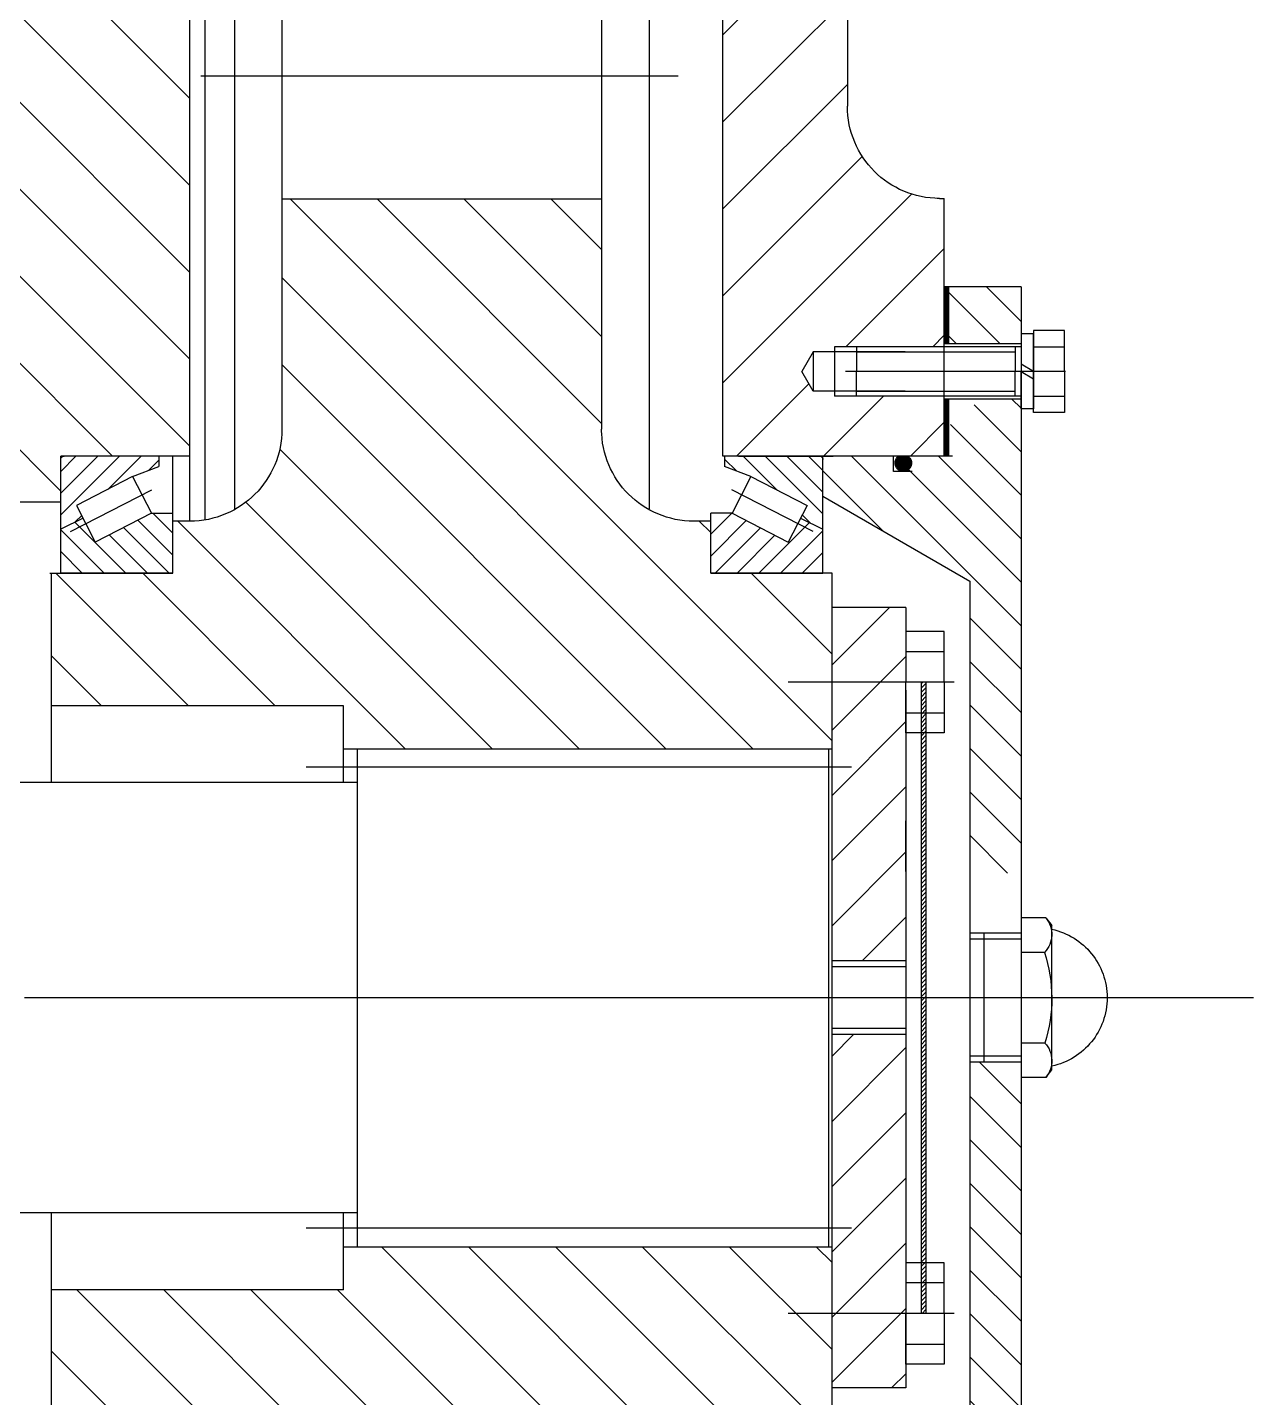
# Model space of a CAD drawing. Header units: millimetres. Extents: x 0 to 16800, y -463 to 11880.
# Drawn here: x 5911.5 to 6310.5, y 1336.7 to 1782.5 of the extents above; entities that cross this region are included whole.
import ezdxf

# ---------------------------------------------------------------- set-up
doc = ezdxf.new("R2010")
doc.units = ezdxf.units.MM
doc.header["$LTSCALE"] = 400
doc.linetypes.add('G', pattern=[2, 1.25, -0.25, 0.25, -0.25])
doc.linetypes.add('K', pattern=[2.5, 1.25, -0.25, 0.25, -0.25, 0.25, -0.25])
doc.layers.add('05', color=4, linetype='G')
doc.layers.add('07', color=6, linetype='K')
pattern_1 = [(135, (1145.510960577196, 55340.26645527886), (-14.14213562373095, -14.14213562373095), [])]

# ---------------------------------------------------------------- blocks, each defined once
blk = doc.blocks.new('rer')
at = {"layer": '07', "linetype": 'K'}
h = blk.add_hatch(dxfattribs=at)
h.set_pattern_fill('_USER', color=6, scale=10, angle=135, style=0, pattern_type=0)
h.set_pattern_definition([(135, (1145.510960577196, 55340.26645527886), (-7.071067811865476, -7.071067811865474), [])])
h.paths.add_polyline_path([(5972.577454094886, 59487.21558957811), (5969.377454094802, 59487.21558957811), (5954.077454094886, 59487.21558957811), (5954.077454094886, 59463.71558957811), (5972.577454094886, 59463.71558957812)])
h.paths.add_polyline_path([(6023.759845414248, 59487.21558957811), (5990.577454094886, 59487.21558957811), (5990.577454094886, 59463.71558957811), (6009.07745409489, 59463.71558957812), (6009.07745409489, 59451.73418382314), (6014.077454094886, 59451.73418382314), (6014.077454094886, 59445.73418382315), (6009.07745409489, 59445.73418382314), (6009.07745409489, 59422.7275895781), (6022.1577644523, 59422.7275895781), (6029.857821214622, 59436.06447911161)])
h.paths.add_polyline_path([(6023.759845414248, 59487.21558957811), (6029.857821214622, 59436.06447911161), (6049.762612863631, 59470.54058956176), (6164.289954094887, 59470.54058956175), (6164.289954094887, 59475.2155895781), (6164.289954094887, 59487.21558957811)])
h.paths.add_polyline_path([(6288.82687851666, 59487.2155895781), (6225.589799644562, 59487.2155895781), (6226.461613576068, 59470.54058956175), (6286.404487141403, 59470.54058956175)])
h.paths.add_polyline_path([(6380.002454094889, 59487.21558957811), (6376.802454094801, 59487.21558957811), (6288.826878516664, 59487.21558957811), (6286.404487141403, 59470.54058956175), (6320.817295326151, 59470.54058956175), (6348.422143737474, 59422.7275895781), (6361.502454094889, 59422.7275895781), (6361.502454094889, 59426.0755895781), (6361.502454094889, 59445.73418382314), (6356.502454094889, 59445.73418382315), (6356.502454094889, 59450.55918381887), (6357.072169851073, 59450.55918381887, -0.3982353469468645), (6360.73387232343, 59451.11407409672), (6361.502454094889, 59452.03369120403), (6361.502454094889, 59463.71558957812), (6371.265750226527, 59463.71558957812), (6380.002454094889, 59474.16915826422)])
h.paths.add_polyline_path([(6416.502454094889, 59487.2155895781), (6398.002454094889, 59487.2155895781), (6398.002454094889, 59463.71558957812), (6416.502454094889, 59463.71558957812)])
h.paths.add_polyline_path([(6097.602598238131, 59463.74917395573), (6112.773597353958, 59463.74917395573), (6112.773597353958, 59483.44148164804), (6097.602598238131, 59483.44148164804)], flags=25)
h.paths.add_polyline_path([(6352.678219979911, 59440.86338371447), (6367.849219095739, 59440.86338371447), (6367.849219095739, 59460.55569140677), (6352.678219979911, 59460.55569140677)], flags=24)
h.paths.add_polyline_path([(6398.475323057502, 59453.8715724841), (6413.646322173327, 59453.8715724841), (6413.646322173327, 59473.5638801764), (6398.475323057502, 59473.5638801764)], flags=9)
h = blk.add_hatch(dxfattribs=at)
h.set_pattern_fill('_USER', color=6, scale=20, angle=44.99999999999999, style=0, pattern_type=0)
h.set_pattern_definition([(44.99999999999999, (1145.510960577196, 55340.26645527886), (-14.14213562373095, 14.14213562373095), [])])
h.paths.add_polyline_path([(5464.289954094887, 59370.39058958238, -0.4142135623731035), (5484.289954094887, 59390.39058958238), (5507.427454094888, 59390.39058958238), (5507.427454094888, 59450.8359486354), (5488.808460395567, 59462.2155895781), (5486.789954094946, 59462.2155895781), (5486.789954094946, 59433.14058954822), (5486.789954094887, 59427.21558956603), (5485.189954094889, 59427.21558956603), (5485.189954094889, 59420.21558956603), (5478.789954094887, 59416.52054784322), (5472.389954094886, 59420.21558956604), (5472.38995409489, 59427.21558956604), (5470.789954094887, 59427.21558956603), (5470.789954094887, 59460.21558956603), (5470.789954094884, 59462.2155895781), (5448.789954094887, 59462.2155895781), (5436.181522711302, 59462.2155895781), (5413.79735329954, 59400.71558956604), (5413.79735329954, 59266.7155895781, -0.4142135623731047), (5403.79735329954, 59256.7155895781), (5398.79735329954, 59256.7155895781), (5398.79735329954, 59237.89911933594), (5464.289954094887, 59210.62756084433)])
h.paths.add_polyline_path([(5398.79735329954, 59237.89911933594), (5398.79735329954, 59207.2155895781), (5421.604793590568, 59207.2155895781), (5434.112192795221, 59207.2155895781), (5434.112192795221, 59223.19378317228)])
h.paths.add_polyline_path([(5875.306811475, 59390.2155895781), (5875.306811475, 59462.2155895781), (5756.789954094946, 59462.2155895781), (5756.789954094946, 59433.14058954822), (5756.789954094887, 59427.21558956603), (5755.189954094889, 59427.21558956603), (5755.189954094889, 59420.21558956603), (5748.789954094887, 59416.52054784322), (5742.389954094886, 59420.21558956604), (5742.389954094886, 59427.21558956603), (5740.789954094887, 59427.21558956603), (5740.789954094887, 59460.21558956603), (5740.789954094884, 59462.2155895781), (5736.281085311732, 59462.2155895781), (5720.152454094887, 59425.33967343569), (5720.152454094887, 59390.2155895781)])
h.paths.add_polyline_path([(6009.077454094886, 59390.2155895781), (6009.077454094886, 59462.2155895781), (5989.577454094944, 59462.2155895781), (5989.577454094944, 59433.64058954822), (5989.577454094886, 59426.54058956176), (5987.977454094887, 59426.54058956176), (5987.977454094887, 59419.54058956176), (5981.577454094886, 59415.84554783894), (5975.177454094888, 59419.54058956176), (5975.177454094888, 59426.54058956176), (5973.577454094886, 59426.54058956176), (5973.577454094886, 59449.54058956176), (5973.577454094868, 59462.2155895781), (5875.306811475, 59462.2155895781), (5875.306811475, 59390.2155895781)])
h.paths.add_polyline_path([(6610.594861460437, 59390.2155895781), (6645.784839621052, 59430.7155895781), (6475.289954094887, 59430.7155895781, -0.414213562373094), (6445.289954094887, 59460.7155895781), (6445.289954094887, 59462.2155895781), (6397.002454094947, 59462.2155895781), (6397.002454094947, 59433.64058954822), (6397.002454094889, 59426.54058956176), (6395.402454094887, 59426.54058956176), (6395.402454094887, 59419.54058956176), (6389.002454094889, 59415.84554783894), (6382.602454094887, 59419.54058956176), (6382.602454094887, 59426.54058956176), (6381.002454094889, 59426.54058956176), (6381.002454094889, 59449.54058956176), (6381.002454094871, 59462.2155895781), (6370.012106021737, 59462.2155895781), (6361.502454094889, 59452.03369120403), (6361.502454094889, 59390.2155895781)])
h.paths.add_polyline_path([(6727.789954094887, 59350.2155895781), (6727.789954094891, 59284.19931853493), (6767.789954094887, 59320.79115805231), (6767.789954094887, 59350.7155895781, 0.4142135623730999), (6687.789954094887, 59430.7155895781), (6645.784839621052, 59430.7155895781), (6610.59486146044, 59390.2155895781), (6687.789954094887, 59390.2155895781, -0.4142135623730916)])
h.paths.add_polyline_path([(6767.789954094887, 59286.7155895781), (6767.789954094887, 59320.79115805231), (6727.789954094891, 59284.19931853493), (6727.789954094891, 59221.7155895781), (6769.26495409489, 59221.7155895781), (6769.264954094886, 59207.2155895781), (6784.279257138141, 59207.2155895781), (6820.789954094847, 59231.41984056442), (6820.789954094847, 59256.7155895781), (6817.189954094652, 59256.7155895781), (6797.789954094887, 59256.7155895781, -0.4142135623730951)])
h.paths.add_polyline_path([(6784.279257138141, 59207.2155895781), (6820.789954094847, 59207.2155895781), (6820.789954094847, 59231.41984056442)])
h.paths.add_polyline_path([(5503.027606455033, 59440.09839509898), (5518.19860557086, 59440.09839509898), (5518.19860557086, 59459.79070279129), (5503.027606455033, 59459.79070279129)], flags=9)
h.paths.add_polyline_path([(5433.247918379695, 59318.98320440248), (5448.418917495523, 59318.98320440248), (5448.418917495523, 59338.67551209479), (5433.247918379695, 59338.67551209479)], flags=24)
h.paths.add_polyline_path([(6398.475323057502, 59453.8715724841), (6413.646322173327, 59453.8715724841), (6413.646322173327, 59473.5638801764), (6398.475323057502, 59473.5638801764)], flags=9)
h.paths.add_polyline_path([(6352.678219979911, 59440.86338371447), (6367.849219095739, 59440.86338371447), (6367.849219095739, 59460.55569140677), (6352.678219979911, 59460.55569140677)], flags=9)
h.paths.add_polyline_path([(6771.492669458587, 59194.34440260369), (6786.663668574414, 59194.34440260369), (6786.663668574414, 59214.036710296), (6771.492669458587, 59214.036710296)], flags=9)
h = blk.add_hatch(dxfattribs=at)
h.set_pattern_fill('_USER', color=6, scale=0.1, angle=44.99999999999999, style=0, pattern_type=0)
h.set_pattern_definition([(44.99999999999999, (1145.510960577196, 55339.09145527458), (-0.07071067811865474, 0.07071067811865477), [])])
h.paths.add_polyline_path([(6380.002454094889, 59463.71558957812), (6361.502454094893, 59463.71558957812), (6361.502454094893, 59462.2155895781), (6380.002454094889, 59462.2155895781)])
h.paths.add_polyline_path([(6416.502454094889, 59463.71558957812), (6398.002454094889, 59463.71558957812), (6398.002454094889, 59462.2155895781), (6416.502454094889, 59462.2155895781)])
at = {"layer": '07', "linetype": 'K', "ltscale": 0.8}
h = blk.add_hatch(dxfattribs=at)
h.set_pattern_fill('_USER', color=6, angle=44.99999999999999, style=0, pattern_type=0)
h.set_pattern_definition([(44.99999999999999, (-20276.88029742657, 54794.29261100413), (-0.7071067811865474, 0.7071067811865477), [])])
h.paths.add_polyline_path([(6092.613797964777, 59456.26174147621), (6082.613797964646, 59456.26174147621), (6082.613797964646, 59454.69351560004), (6092.613797964777, 59454.69351560004)])
h.paths.add_polyline_path([(6099.088797964798, 59456.26174147621), (6092.613797964774, 59456.26174147621), (6092.613797964781, 59454.69351560004), (6099.088797964798, 59454.69351560004)])
h.paths.add_polyline_path([(6185.289954094891, 59456.26174147621), (6099.088797964801, 59456.26174147621), (6099.088797964801, 59454.69351560004), (6185.289954094887, 59454.69351560005)])
h.paths.add_polyline_path([(6271.491110224977, 59456.26174147621), (6185.289954094887, 59456.26174147621), (6185.289954094891, 59454.69351560005), (6271.491110224984, 59454.69351560005)])
h.paths.add_polyline_path([(6277.96611022499, 59456.26174147621), (6271.491110224981, 59456.26174147621), (6271.491110224977, 59454.69351560005), (6277.966110224994, 59454.69351560004)])
h.paths.add_polyline_path([(6287.966110225132, 59456.26174147621), (6277.966110224994, 59456.26174147621), (6277.966110225001, 59454.69351560005), (6287.966110225132, 59454.69351560005)])
at = {"layer": '07', "linetype": 'K'}
h = blk.add_hatch(dxfattribs=at)
h.set_pattern_fill('_USER', color=6, scale=15, angle=44.99999999999999, style=0, pattern_type=0)
h.set_pattern_definition([(44.99999999999999, (1145.510960577196, 55340.26645527886), (-10.60660171779821, 10.60660171779822), [])])
h.paths.add_polyline_path([(6058.384453288121, 59425.7155895781), (6082.613797964646, 59425.7155895781), (6082.613797964646, 59449.7155895781), (6066.138797964495, 59449.7155895781), (6058.384453288121, 59449.7155895781)])
h.paths.add_polyline_path([(6173.289954094887, 59425.7155895781), (6173.289954094887, 59449.7155895781), (6082.613797964646, 59449.7155895781), (6082.613797964646, 59425.7155895781)])
h.paths.add_polyline_path([(6287.966110225128, 59449.7155895781), (6271.491110224977, 59449.7155895781), (6227.550400688002, 59449.7155895781), (6228.805185355804, 59425.7155895781), (6287.966110225128, 59425.7155895781)])
h.paths.add_polyline_path([(6228.805185355804, 59425.7155895781), (6227.550400688002, 59449.7155895781), (6226.382015013211, 59449.7155895781), (6197.289954094887, 59449.7155895781), (6197.289954094887, 59425.7155895781)])
h.paths.add_polyline_path([(6312.195454901654, 59425.7155895781), (6312.195454901654, 59449.7155895781), (6287.966110225128, 59449.7155895781), (6287.966110225128, 59425.7155895781)])
h = blk.add_hatch(dxfattribs=at)
h.set_pattern_fill('_USER', color=6, scale=0.1, angle=44.99999999999999, style=0, pattern_type=0)
h.set_pattern_definition([(44.99999999999999, (1145.510960577196, 55340.26645527886), (-0.07071067811865474, 0.07071067811865477), [])])
h.paths.add_polyline_path([(6361.502454094889, 59450.29411784167, 3.592885455690662), (6361.502454094889, 59447.51083957596)])
h = blk.add_hatch(dxfattribs=at)
h.set_pattern_fill('_USER', color=6, scale=20, angle=135, style=0, pattern_type=0)
h.set_pattern_definition(pattern_1)
h.paths.add_polyline_path([(5845.527968196971, 59350.7155895781), (5758.789954094887, 59350.7155895781, -0.4142135623728647), (5743.789954094887, 59365.7155895781), (5700.289954094887, 59365.7155895781), (5700.289954094887, 59231.7155895781), (5743.789954094884, 59231.7155895781, -0.4142135623733092), (5758.789954094884, 59246.7155895781), (5845.527968196971, 59246.7155895781)])
h.paths.add_polyline_path([(6104.289954094887, 59425.7155895781), (6047.177454094892, 59425.7155895781), (6047.177454094892, 59386.2155895781), (6030.289954094887, 59386.2155895781), (6030.289954094887, 59380.7155895781, -0.4142135623730673), (6000.289954094887, 59350.7155895781), (5925.527968196971, 59350.7155895781), (5925.527968196971, 59246.7155895781), (6000.289954094887, 59246.7155895781, -0.4142135623730898), (6030.289954094887, 59216.7155895781), (6030.289954094887, 59211.2155895781), (6047.177454094888, 59211.2155895781), (6047.177454094888, 59207.7275895781), (6047.177454094892, 59171.7155895781), (6090.289954094887, 59171.7155895781), (6090.289954094887, 59266.7155895781), (6104.289954094887, 59266.7155895781)])
h.paths.add_polyline_path([(6445.051939992803, 59350.7155895781), (6370.289954094887, 59350.7155895781, -0.414213562373094), (6340.289954094887, 59380.7155895781), (6340.289954094887, 59386.2155895781), (6323.40245409489, 59386.2155895781), (6323.40245409489, 59422.72758957809), (6323.40245409489, 59425.7155895781), (6266.289954094887, 59425.7155895781), (6266.289954094887, 59266.7155895781), (6280.289954094887, 59266.7155895781), (6280.289954094887, 59171.7155895781), (6323.40245409489, 59171.7155895781), (6323.40245409489, 59211.2155895781), (6340.289954094887, 59211.2155895781), (6340.289954094887, 59216.7155895781, -0.4142135623730941), (6370.289954094887, 59246.7155895781), (6445.051939992803, 59246.7155895781)])
h.paths.add_polyline_path([(6674.058697778952, 59366.2155895781), (6626.781618445451, 59366.2155895781, -0.4240125356311736), (6611.789954094887, 59350.7155895781), (6525.051939992803, 59350.7155895781), (6525.051939992803, 59246.7155895781), (6611.789954094891, 59246.7155895781, -0.424012535631208), (6626.781618445455, 59231.2155895781), (6669.87132561852, 59231.2155895781), (6674.058697778952, 59235.04618083045)])
h.paths.add_polyline_path([(6557.148596437148, 59278.78977079178), (6557.148596437148, 59318.64140836442), (6593.148596437148, 59318.64140836442), (6593.148596437148, 59278.78977079178)], flags=24)
h.paths.add_polyline_path([(6549.61428876942, 59319.09792482063), (6564.785287885248, 59319.09792482063), (6564.785287885248, 59338.79023251294), (6549.61428876942, 59338.79023251294)], flags=24)
at = {"layer": '07', "linetype": 'K', "ltscale": 0.8}
h = blk.add_hatch(dxfattribs=at)
h.set_pattern_fill('_USER', color=6, scale=5, angle=44.99999999999999, style=0, pattern_type=0)
h.set_pattern_definition([(225, (2169.480761235973, 64449.30666884582), (3.535533905932737, -3.535533905932738), [])])
h.paths.add_polyline_path([(6323.40245409489, 59386.2155895781), (6342.881636130345, 59386.2155895781), (6342.881636130345, 59393.1928373244), (6333.498206692604, 59411.44992634341), (6341.294233713836, 59415.45677920875), (6337.698847996848, 59422.7275895781), (6323.402454094894, 59422.72758957809)])
h = blk.add_hatch(dxfattribs=at)
h.set_pattern_fill('_USER', color=6, scale=5, angle=135, style=0, pattern_type=0)
h.set_pattern_definition([(314.9999999999999, (2169.480761235973, 64449.30666884582), (3.535533905932738, 3.535533905932737), [])])
h.paths.add_polyline_path([(6354.800895209244, 59399.3188701438), (6358.090059271473, 59390.7595895781), (6361.502454094889, 59390.7595895781), (6361.502454094893, 59421.5755895781, 0.4142135623730951), (6360.350454094891, 59422.72758957809), (6337.698847996848, 59422.7275895781), (6341.294233713836, 59415.45677920875), (6345.417465771503, 59417.5759591628)])
at = {"layer": '07', "linetype": 'K'}
h = blk.add_hatch(dxfattribs=at)
h.set_pattern_fill('_USER', color=6, scale=20, angle=135, style=0, pattern_type=0)
h.set_pattern_definition(pattern_1)
h.paths.add_polyline_path([(6822.289954094713, 59206.7155895781), (6784.782139716111, 59206.7155895781), (6784.782139716111, 59200.7155895781), (6780.782139716119, 59200.7155895781, -0.04371584273154108), (6780.286286210283, 59200.7155895781), (6776.782139716111, 59200.7155895781), (6776.782139716111, 59206.7155895781), (6769.26495409489, 59206.7155895781), (6769.26495409489, 59216.7155895781), (6361.502454094889, 59216.7155895781), (6361.502454094889, 59174.7035895781), (6346.502454094889, 59174.7035895781), (6346.502454094889, 59141.7155895781), (6780.391180571087, 59141.7155895781), (6822.289954094713, 59164.6005313277)])
h.paths.add_polyline_path([(6875.289954094887, 59193.54891837413), (6842.289954094982, 59175.52445096798), (6842.289954094982, 59147.7155895781), (6855.914954094887, 59147.7155895781), (6855.914954094887, 59132.7155895781), (6875.289954094887, 59132.7155895781)])
h.paths.add_polyline_path([(6875.289954094887, 59193.54891837413), (6875.289954094887, 59206.7155895781), (6842.289954094978, 59206.7155895781), (6842.289954094982, 59175.52445096798)])
h.paths.add_polyline_path([(6024.077454094886, 59174.7035895781), (6009.077454094886, 59174.7035895781), (6009.077454094882, 59216.7155895781), (5720.152454094887, 59216.7155895781), (5720.152454094887, 59157.04058957381), (5700.398354503484, 59157.04058957381), (5700.398354503484, 59141.7155895781), (6024.077454094886, 59141.7155895781)])
h.paths.add_polyline_path([(6557.374866361328, 59117.19018220775), (6557.374866361328, 59163.82901978038), (6593.374866361328, 59163.82901978038), (6593.374866361328, 59117.19018220775)], flags=9)
h.paths.add_polyline_path([(6406.01189209425, 59130.8411895781), (6406.01189209425, 59161.5059895781), (6442.01189209425, 59161.5059895781), (6442.01189209425, 59130.8411895781)], flags=9)
h.paths.add_polyline_path([(6622.881082355771, 59185.62002751227), (6638.052081471598, 59185.62002751227), (6638.052081471598, 59205.31233520458), (6622.881082355771, 59205.31233520458)], flags=24)
h.paths.add_polyline_path([(6771.492669458587, 59194.34440260369), (6786.663668574414, 59194.34440260369), (6786.663668574414, 59214.036710296), (6771.492669458587, 59214.036710296)], flags=24)
at = {"layer": '07', "linetype": 'K', "ltscale": 0.8}
h = blk.add_hatch(dxfattribs=at)
h.set_pattern_fill('_USER', color=6, scale=5, angle=44.99999999999999, style=0, pattern_type=0)
h.set_pattern_definition([(135, (2169.480761235971, 54148.12451031037), (3.535533905932738, 3.535533905932737), [])])
h.paths.add_polyline_path([(6323.40245409489, 59211.2155895781), (6342.881636130345, 59211.2155895781), (6342.881636130345, 59204.23834183179), (6333.498206692604, 59185.98125281278), (6341.294233713836, 59181.97439994744), (6337.698847996848, 59174.7035895781), (6323.402454094894, 59174.7035895781)])
h = blk.add_hatch(dxfattribs=at)
h.set_pattern_fill('_USER', color=6, scale=5, angle=135, style=0, pattern_type=0)
h.set_pattern_definition([(44.99999999999999, (2169.480761235971, 54148.12451031037), (3.535533905932737, -3.535533905932738), [])])
h.paths.add_polyline_path([(6354.800895209244, 59198.1123090124), (6358.090059271473, 59206.67158957809), (6361.502454094889, 59206.67158957809), (6361.502454094893, 59175.8555895781, -0.4142135623730951), (6360.350454094891, 59174.7035895781), (6337.698847996848, 59174.7035895781), (6341.294233713836, 59181.97439994744), (6345.417465771503, 59179.85521999339)])
at = {"layer": '07', "color": 6, "linetype": 'K', "ltscale": 0.8}
for p, q in [((6185.289954094887, 59562.8867171156), (6185.289954094887, 57927.32479497144)), ((6375.627454094853, 59501.31558957817), (6375.627454094853, 59491.31558957801)), ((6389.002454094889, 59501.31558957817), (6375.627454094853, 59501.31558957817)), ((6381.002454094831, 59491.31558957801), (6381.002454094831, 59501.31558957817)), ((6389.002454094889, 59501.7055814082), (6389.002454094889, 59430.09171119856)), ((6389.002454094889, 59501.31558957817), (6402.377454094918, 59501.31558957817)), ((6397.002454094943, 59491.31558957801), (6397.002454094943, 59501.31558957817)), ((6402.377454094918, 59501.31558957817), (6402.377454094918, 59491.31558957801)), ((6389.002454094889, 59497.32320410379), (6389.002454094889, 59443.40778528055)), ((6389.002454094889, 59495.80445043401), (6389.002454094889, 59435.05468047122)), ((6375.627454094853, 59491.31558957801), (6389.002454094889, 59491.31558957801)), ((6376.802454094801, 59491.31558957801), (6376.802454094801, 59487.21558957811)), ((6389.002454094889, 59491.31558957801), (6376.802454094801, 59491.31558957801)), ((6389.002454094889, 59487.21558957811), (6386.635317991362, 59491.31558957801)), ((6389.002454094889, 59493.41226859423), (6389.002454094889, 59485.11991056189)), ((6389.002454094889, 59491.3943802525), (6389.002454094889, 59437.92540411817)), ((6389.002454094889, 59491.31558957801), (6401.202454094973, 59491.31558957801)), ((6402.377454094918, 59491.31558957801), (6389.002454094889, 59491.31558957801)), ((6389.002454094889, 59491.31558957801), (6391.369590198412, 59487.21558957811)), ((6401.202454094973, 59491.31558957801), (6401.202454094973, 59487.21558957811)), ((6416.502454094889, 59487.2155895781), (5954.077454094886, 59487.21558957811)), ((6376.802454094801, 59487.21558957811), (6389.002454094889, 59487.21558957811)), ((6380.002454094889, 59487.2155895781), (6380.002454094889, 59462.2155895781)), ((6381.002454094831, 59487.2155895781), (6381.002454094831, 59433.64058954822)), ((6381.002454094831, 59485.31558957806), (6389.002454094889, 59485.31558957806)), ((6382.60245409484, 59433.64058954822), (6382.60245409484, 59485.31558957806)), ((6401.202454094973, 59487.21558957811), (6389.002454094889, 59487.21558957811)), ((6397.002454094943, 59485.31558957806), (6389.002454094889, 59485.31558957806)), ((6395.402454094934, 59433.64058954822), (6395.402454094934, 59485.31558957806)), ((6397.002454094947, 59487.2155895781), (6397.002454094947, 59433.64058954822)), ((6398.002454094889, 59487.2155895781), (6398.002454094889, 59462.2155895781)), ((6416.502454094889, 59487.2155895781), (6416.502454094889, 59462.2155895781)), ((6320.817295326147, 59470.54058956175), (6049.762612863631, 59470.54058956176)), ((6348.422143737474, 59422.7275895781), (6320.817295326151, 59470.54058956175)), ((6082.613797964646, 59465.45681586541), (6082.613797964646, 59411.43010626127)), ((6287.966110225128, 59465.45681586541), (6287.966110225128, 59411.43010626127)), ((6361.502454094889, 59464.8905895824), (6361.502454094889, 59390.2155895781)), ((6082.613797964646, 59462.21558957836), (6066.138797964495, 59462.21558957836)), ((6066.138797964495, 59462.21558957836), (6066.138797964495, 59449.7155895781)), ((6072.613797964515, 59449.7155895781), (6072.613797964515, 59462.21558957836)), ((6082.613797964646, 59462.21558957836), (6099.088797964798, 59462.21558957836)), ((6092.613797964777, 59449.7155895781), (6092.613797964777, 59462.21558957836)), ((6099.088797964798, 59462.21558957836), (6099.088797964798, 59449.7155895781)), ((6271.491110224977, 59462.21558957836), (6271.491110224977, 59449.7155895781)), ((6287.966110225128, 59462.21558957836), (6271.491110224977, 59462.21558957836)), ((6277.966110224997, 59449.7155895781), (6277.966110224997, 59462.21558957836)), ((6287.966110225128, 59462.21558957836), (6304.44111022528, 59462.21558957836)), ((6297.966110225259, 59449.7155895781), (6297.966110225259, 59462.21558957836)), ((6304.44111022528, 59462.21558957836), (6304.44111022528, 59449.7155895781)), ((6361.502454094889, 59462.2155895781), (6445.289954094887, 59462.2155895781)), ((6445.289954094887, 59460.7155895781), (6445.289954094887, 59462.2155895781)), ((6445.289954094887, 59459.54058956174), (6445.289954094887, 59459.54058957382)), ((6287.966110225128, 59456.26174147621), (6082.61379796465, 59456.26174147621)), ((6287.966110225128, 59454.69351560005), (6082.61379796465, 59454.69351560004)), ((6285.289954094887, 59449.7155895781), (6058.384453288125, 59449.7155895781)), ((6058.384453288121, 59449.7155895781), (6058.384453288121, 59425.7155895781)), ((6066.138797964495, 59449.7155895781), (6082.613797964646, 59449.7155895781)), ((6099.088797964798, 59449.7155895781), (6082.613797964646, 59449.7155895781)), ((6226.382015013211, 59449.7155895781), (6242.857015013362, 59449.7155895781)), ((6259.332015013513, 59449.7155895781), (6242.857015013362, 59449.7155895781)), ((6271.491110224977, 59449.7155895781), (6287.966110225128, 59449.7155895781)), ((6312.195454901657, 59449.7155895781), (6287.966110225128, 59449.7155895781)), ((6312.195454901654, 59449.7155895781), (6312.195454901654, 59425.7155895781)), ((6356.502454094889, 59451.73418382314), (6356.502454094889, 59445.73418382314)), ((6361.502454094889, 59450.55918381887), (6356.502454094889, 59450.55918381887)), ((6381.002454094889, 59449.54058956176), (6381.002454094889, 59426.54058956176)), ((6382.602454094887, 59449.54058956176), (6382.602454094887, 59419.54058956176)), ((6395.402454094887, 59449.54058956176), (6395.402454094887, 59419.54058956176)), ((6397.002454094889, 59449.54058956176), (6397.002454094889, 59426.54058956176)), ((6356.502454094889, 59445.73418382314), (6361.502454094889, 59445.73418382314)), ((6110.289954094887, 59432.01868050173), (6110.289954094887, 59254.62852561516)), ((6260.289954094887, 59432.01868050173), (6260.289954094887, 59254.62852561516)), ((6381.002454094831, 59433.64058954822), (6389.002454094889, 59433.64058954822)), ((6397.002454094947, 59433.64058954822), (6389.002454094889, 59433.64058954822)), ((6353.582454094887, 59427.2275895781), (6353.582454094887, 59427.29958957809)), ((6688.189954094889, 59430.7155895781), (6475.289954094887, 59430.7155895781)), ((6047.177454094888, 59425.7155895781), (6323.402454094887, 59425.7155895781)), ((6104.289954094887, 59266.7155895781), (6104.289954094887, 59425.7155895781)), ((6104.289954094887, 59424.7155895781), (6266.289954094887, 59424.7155895781)), ((6266.289954094887, 59266.7155895781), (6266.289954094887, 59425.7155895781)), ((6323.40245409489, 59425.7155895781), (6323.40245409489, 59386.2155895781)), ((6323.402454094887, 59425.7155895781), (6323.402454094887, 59390.7155895781)), ((6323.40245409489, 59386.2155895781), (6323.40245409489, 59422.72758957809)), ((6323.40245409489, 59422.7275895781), (6361.502454094889, 59422.7275895781)), ((6341.294233713836, 59415.45677920875), (6337.698847996848, 59422.72758957809)), ((6353.582454094891, 59422.7275895781), (6353.582454094891, 59422.79958957809)), ((6361.502454094889, 59395.2595895781), (6361.502454094889, 59426.0755895781)), ((6397.002454094889, 59426.54058956176), (6381.002454094889, 59426.54058956176)), ((6336.948918897388, 59419.57106308073), (6350.554355400878, 59393.09932723673)), ((6395.402454094887, 59419.54058956176), (6382.602454094887, 59419.54058956176)), ((6382.602454094887, 59419.54058956176), (6389.002454094889, 59415.84554783894)), ((6395.402454094887, 59419.54058956176), (6389.002454094889, 59415.84554783894)), ((6345.417465771503, 59417.5759591628), (6333.498206692604, 59411.44992634341)), ((6354.800895209248, 59399.3188701438), (6345.417465771503, 59417.5759591628)), ((6342.881636130345, 59393.1928373244), (6333.498206692604, 59411.44992634341)), ((6354.800895209248, 59399.3188701438), (6342.881636130345, 59393.1928373244)), ((6354.800895209248, 59399.3188701438), (6358.090059271473, 59390.7595895781)), ((6342.881636130345, 59393.1928373244), (6342.881636130345, 59386.2155895781)), ((6361.5024540949, 59390.7595895781), (6358.090059271473, 59390.7595895781)), ((6361.502454094889, 59390.2155895781), (6687.789954094887, 59390.2155895781)), ((6323.40245409489, 59386.2155895781), (6342.881636130345, 59386.2155895781)), ((6340.289954094887, 59386.2155895781), (6340.289954094887, 59380.7155895781)), ((6485.051939992803, 59375.60170766628), (6485.051939992803, 59220.30764902492)), ((6692.60369777895, 59366.2155895781), (6344.309191981354, 59366.2155895781)), ((6611.789954094887, 59350.7155895781), (6370.289954094887, 59350.7155895781)), ((6445.051939992803, 59350.7155895781), (6445.051939992803, 59246.7155895781)), ((6266.289954094887, 59271.2155895781), (6104.289954094887, 59271.2155895781)), ((6115.289954094887, 59271.2155895781), (6115.289954094887, 59150.2155895781)), ((6255.289954094887, 59271.2155895781), (6255.289954094887, 59150.2155895781)), ((6090.289954094887, 59266.7155895781), (6115.289954094887, 59266.7155895781)), ((6090.289954094887, 59266.7155895781), (6090.289954094887, 59171.7155895781)), ((6255.289954094887, 59266.7155895781), (6280.289954094887, 59266.7155895781)), ((6280.289954094887, 59266.7155895781), (6280.289954094887, 59171.7155895781)), ((6611.789954094891, 59246.7155895781), (6370.289954094887, 59246.7155895781)), ((6692.60369777895, 59231.2155895781), (6344.309191981354, 59231.2155895781)), ((6340.709555179388, 59221.7155895781), (6769.26495409489, 59221.7155895781)), ((6340.289954094887, 59216.7155895781), (6747.789954094887, 59216.7155895781)), ((6340.289954094887, 59216.7155895781), (6769.26495409489, 59216.7155895781)), ((6340.289954094887, 59216.7155895781), (6340.289954094887, 59211.2155895781)), ((6361.502454094889, 59216.7155895781), (6361.502454094889, 59174.7035895781)), ((6323.40245409489, 59171.2155895781), (6323.40245409489, 59211.2155895781)), ((6323.40245409489, 59211.2155895781), (6323.40245409489, 59174.7035895781)), ((6323.40245409489, 59211.2155895781), (6361.502454094893, 59211.2155895781)), ((6342.881636130345, 59204.23834183179), (6342.881636130345, 59211.2155895781)), ((6342.881636130345, 59204.23834183179), (6333.498206692604, 59185.98125281278)), ((6336.948918897388, 59177.86011607546), (6350.554355400878, 59204.33185191946)), ((6354.800895209248, 59198.1123090124), (6342.881636130345, 59204.23834183179)), ((6354.800895209248, 59198.1123090124), (6358.090059271473, 59206.67158957809)), ((6361.5024540949, 59206.67158957809), (6358.090059271473, 59206.67158957809)), ((6354.800895209248, 59198.1123090124), (6345.417465771503, 59179.85521999339)), ((6345.417465771503, 59179.85521999339), (6333.498206692604, 59185.98125281278)), ((6341.294233713836, 59181.97439994744), (6337.698847996848, 59174.7035895781)), ((6323.40245409489, 59174.7035895781), (6361.502454094889, 59174.7035895781)), ((6346.502454094889, 59174.7035895781), (6346.502454094889, 59141.7155895781)), ((6353.582454094891, 59174.7035895781), (6353.582454094891, 59174.6315895781)), ((6047.177454094892, 59171.7155895781), (6115.289954094887, 59171.7155895781)), ((6255.289954094887, 59171.7155895781), (6323.40245409489, 59171.7155895781))]:
    blk.add_line(p, q, dxfattribs=at)
at = {"layer": '07', "color": 6, "linetype": 'K'}
for p, q in [((6159.289954094887, 59495.28001691382), (6161.830449612904, 59497.2155895781)), ((6159.289954094887, 59495.28001691382), (6159.289954094887, 59487.2155895781)), ((6161.830449612904, 59497.2155895781), (6208.749458576871, 59497.2155895781)), ((6170.555079772419, 59494.98405198686), (6170.555079772419, 59487.2155895781)), ((6200.024828417356, 59494.83619899186), (6200.024828417356, 59487.2155895781)), ((6211.289954094887, 59495.28001691382), (6208.749458576871, 59497.2155895781)), ((6211.289954094887, 59495.28001691382), (6211.289954094887, 59487.2155895781)), ((6164.289954094887, 59487.2155895781), (6164.289954094887, 59475.2155895781)), ((6166.289954094887, 59487.2155895781), (6166.289954094887, 59470.54058956175)), ((6204.289954094887, 59487.2155895781), (6204.289954094887, 59470.54058956175)), ((6206.289954094887, 59487.2155895781), (6206.289954094887, 59475.2155895781)), ((6164.289954094887, 59475.2155895781), (6206.289954094887, 59475.2155895781)), ((6164.289954094887, 59475.2155895781), (6164.289954094887, 59470.54058956175)), ((6166.289954094887, 59475.2155895781), (6166.289954094887, 59470.54058956175)), ((6204.289954094887, 59475.2155895781), (6204.289954094887, 59470.54058956175)), ((6206.289954094887, 59475.2155895781), (6206.289954094887, 59470.54058956175)), ((6361.502454094889, 59463.71558957812), (6380.002454094889, 59463.71558957812)), ((6398.002454094889, 59463.71558957812), (6416.502454094889, 59463.71558957812)), ((6173.289954094887, 59449.7155895781), (6173.289954094887, 59425.7155895781)), ((6175.289954094887, 59449.7155895781), (6175.289954094887, 59425.7155895781)), ((6195.289954094887, 59449.7155895781), (6195.289954094887, 59425.7155895781)), ((6197.289954094887, 59449.7155895781), (6197.289954094887, 59425.7155895781))]:
    blk.add_line(p, q, dxfattribs=at)
for centre, radius, start, end in [((6185.289954094887, 59492.43298614146), 22.78260343664552, 12.11786811868185, 167.8821318813182), ((6164.750719775454, 59488.59302796058), 8.633410860074395, 47.75411419308648, 129.2359520283557), ((6185.05948893519, 59448.97429356836), 48.24184651202797, 71.92781830104371, 107.4972679711425), ((6205.905608752452, 59488.75777361952), 8.457590221609083, 50.45910703221138, 134.0531816299936)]:
    blk.add_arc(centre, radius, start, end, dxfattribs=at)
at = {"layer": '07', "color": 6, "linetype": 'K', "ltscale": 0.8}
for centre, radius, start, end in [((6475.289954094887, 59460.7155895781), 30, 180, 270), ((6359.196120042497, 59448.90247870881), 2.693665947610498, 31.10672952715763, 328.8932704728423), ((6360.35045409489, 59421.5755895781), 1.152, 0, 90), ((6370.289954094887, 59380.7155895781), 30, 180, 270), ((6370.289954094887, 59216.7155895781), 30, 90, 180), ((6360.35045409489, 59175.8555895781), 1.152, 270, 0)]:
    blk.add_arc(centre, radius, start, end, dxfattribs=at)

msp = doc.modelspace()

# ---------------------------------------------------------------- block references
at = {"layer": '05', "ltscale": 2, "xscale": -1, "rotation": 270}
msp.add_blockref('rer', (-53252.36869915361, -4718.467021083983), dxfattribs=at)

doc.saveas('drawing.dxf')
